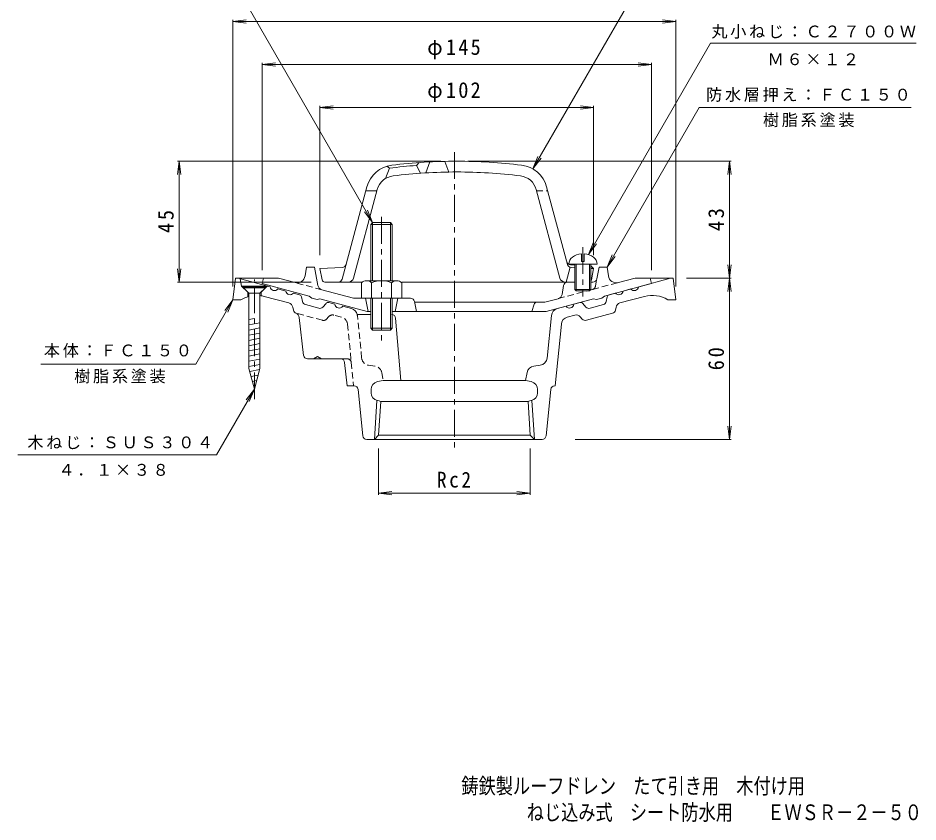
# Model space of a CAD drawing. Units: millimetres, scale not verified. Extents: x -189 to 147, y -231 to 235.
# Drawn here: x -188.7 to 146.5, y -231.1 to 68.2 of the extents above; entities that cross this region are included whole.
import ezdxf
from ezdxf.enums import TextEntityAlignment as Align

# ---------------------------------------------------------------- set-up
doc = ezdxf.new("R2010")
doc.units = ezdxf.units.MM
doc.header["$LTSCALE"] = 2
doc.linetypes.add('CHAIN1', pattern=[8, 5, -1, 1, -1])
doc.linetypes.add('DASHED1', pattern=[1.8, 1.2, -0.6])
for name, color, linetype, lineweight in [('1-0_1-0ﾚｲﾔ', 3, 'Continuous', 18), ('1-1_1-1ﾚｲﾔ', 2, 'Continuous', 18), ('1-2_1-2ﾚｲﾔ', 6, 'Continuous', 18), ('1-3_1-3ﾚｲﾔ', 4, 'Continuous', 18), ('1-E', 7, 'Continuous', 18), ('1-F', 7, 'Continuous', 18)]:
    doc.layers.add(name, color=color, linetype=linetype, lineweight=lineweight)
doc.layers.add('F-5_F-5ﾚｲﾔ', color=6, linetype='Continuous')
doc.styles.add('ＭＳ ゴシック', font='')
doc.styles.get('ＭＳ ゴシック').set_extended_font_data('MS Gothic')

msp = doc.modelspace()

# ---------------------------------------------------------------- linework, layer by layer
at = {"layer": '1-0_1-0ﾚｲﾔ', "linetype": 'CHAIN1'}
msp.add_line((-26.155, 18.304), (-26.155, -92.701), dxfattribs=at)
at = {"layer": '1-0_1-0ﾚｲﾔ'}
for p, q in [((-108.655, -36.723), (-107.655, -28.723)), ((-107.655, -28.723), (-97.3, -28.723)), ((-106.655, -28.723), (-94.799, -31.9)), ((-105.905, -28.924), (-105.405, -31.604)), ((54.345, -28.723), (42.49, -31.9)), ((46.746, -28.723), (55.345, -28.723)), ((56.345, -36.723), (55.345, -28.723)), ((-95.905, -31.604), (-105.405, -31.604)), ((-103.155, -33.854), (-105.405, -31.604)), ((-95.905, -31.604), (-98.155, -33.854)), ((-91.901, -32.677), (-89.004, -33.453)), ((39.592, -32.677), (36.694, -33.453)), ((-108.655, -36.723), (-105.655, -36.723)), ((-103.155, -33.854), (-103.155, -35.578)), ((-98.155, -33.854), (-98.155, -35.206)), ((-87.825, -37.91), (-97.013, -35.448)), ((-83.805, -34.846), (-86.106, -34.23)), ((-83.084, -35.611), (-82.722, -37.384)), ((30.774, -35.611), (30.412, -37.384)), ((31.495, -34.846), (33.796, -34.23)), ((35.515, -37.91), (44.703, -35.448)), ((56.345, -36.723), (53.345, -36.723)), ((-86.145, -40.608), (-86.383, -39.441)), ((-81.64, -38.532), (-76.67, -39.864)), ((-73.959, -38.057), (-75.159, -39.41)), ((-72.952, -37.754), (-70.651, -38.371)), ((-64.502, -40.018), (-67.753, -39.147)), ((12.193, -40.018), (15.444, -39.147)), ((20.642, -37.754), (18.341, -38.371)), ((21.649, -38.057), (22.849, -39.41)), ((29.33, -38.532), (24.36, -39.864)), ((33.835, -40.608), (34.074, -39.441)), ((-82.313, -57.402), (-83.997, -43.316)), ((-57.277, -42.223), (-62.36, -42.223)), ((8.392, -58.396), (9.984, -42.615)), ((15.895, -43.167), (18.693, -42.418)), ((21.497, -43.914), (20.707, -43.022)), ((23.007, -44.367), (32.754, -41.756)), ((-48.042, -43.601), (-46.155, -66.723)), ((13.687, -45.764), (11.37, -68.723)), ((-80.824, -58.723), (-68.52, -58.723)), ((-78.655, -58.723), (-77.155, -57.857)), ((-75.655, -58.723), (-77.155, -57.857)), ((-67.028, -60.073), (-66.155, -68.723)), ((3.437, -61.416), (5.843, -61.063)), ((-54.806, -67.201), (-52.655, -66.723)), ((-52.655, -66.723), (0.345, -66.723)), ((0.931, -63.796), (0.345, -66.723)), ((2.496, -67.201), (0.345, -66.723)), ((-63.529, -68.723), (-66.155, -68.723)), ((-60.291, -87.374), (-62.036, -70.073)), ((-57.155, -71.317), (-57.155, -70.13)), ((4.845, -71.317), (4.845, -70.13)), ((7.981, -87.374), (9.727, -70.073)), ((11.219, -68.723), (11.37, -68.723)), ((-54.806, -74.246), (-54.221, -74.375)), ((1.292, -74.627), (-53.602, -74.627)), ((1.292, -74.627), (2.075, -87.146)), ((2.496, -74.246), (1.911, -74.375)), ((-58.799, -88.723), (6.489, -88.723))]:
    msp.add_line(p, q, dxfattribs=at)
at = {"layer": '1-0_1-0ﾚｲﾔ', "linetype": 'DASHED1'}
for p, q in [((-75.317, -44.367), (-85.063, -41.756)), ((-73.807, -43.914), (-73.016, -43.022)), ((-68.205, -43.167), (-71.002, -42.418)), ((-60.702, -58.396), (-62.294, -42.615)), ((-65.997, -45.764), (-63.68, -68.723)), ((-66.045, -58.723), (-68.52, -58.723)), ((-55.746, -61.416), (-58.153, -61.063)), ((-53.24, -63.796), (-52.655, -66.723))]:
    msp.add_line(p, q, dxfattribs=at)
at = {"layer": '1-0_1-0ﾚｲﾔ'}
for points in [[(-55.053, -74.179), (-55.962, -88.723), (-54.384, -87.146)], [(-53.602, -74.627), (-54.384, -87.146), (2.075, -87.146)], [(2.743, -74.179), (3.652, -88.723), (2.075, -87.146)]]:
    msp.add_lwpolyline(points, dxfattribs=at)
for centre, radius, start, end in [((-93.189, -31.685), 1.625, 187.62059, 322.3797), ((-87.393, -33.238), 1.625, 187.62059, 322.37891), ((35.083, -33.238), 1.625, 217.62109, 352.37959), ((40.879, -31.685), 1.625, 217.6203, 352.37941), ((-99.86, -46.073), 11, 104.98843, 121.79021), ((-99.86, -46.073), 11, 74.99997, 83.44821), ((-84.064, -35.812), 1, 11.56642, 75.00078), ((31.754, -35.812), 1, 104.99922, 168.43358), ((47.55, -46.073), 11, 58.20979, 105.00003), ((-88.343, -39.842), 2, 11.56496, 74.99948), ((-81.252, -37.083), 1.5, 191.5649, 254.99991), ((-76.281, -38.415), 1.5, 254.99991, 318.43558), ((-73.211, -38.72), 1, 75.00023, 138.43498), ((-69.04, -38.155), 1.625, 187.62059, 322.37891), ((-65.279, -42.916), 3, 13.34698, 74.99991), ((12.969, -42.916), 3, 105.00009, 174.23933), ((16.731, -38.155), 1.625, 217.62109, 352.37941), ((20.901, -38.72), 1, 41.56502, 104.99977), ((23.972, -38.415), 1.5, 221.56442, 285.00009), ((28.942, -37.083), 1.5, 285.00009, 348.4351), ((36.033, -39.842), 2, 105.00052, 168.43504), ((-84.675, -40.307), 1.5, 191.5649, 254.99991), ((-85.983, -43.553), 2, 6.81905, 68.05247), ((-49.537, -43.724), 1.5, 4.66663, 90), ((16.672, -46.065), 3, 105.00009, 174.23933), ((19.21, -44.349), 2, 41.56644, 104.9995), ((32.365, -40.307), 1.5, 285.00009, 348.4351), ((22.619, -42.918), 1.5, 221.56549, 284.99872), ((-80.824, -57.223), 1.5, 186.81921, 270), ((-68.52, -60.223), 1.5, 5.76067, 90), ((5.407, -58.095), 3, 278.35155, 354.23933), ((3.872, -64.385), 3, 98.35091, 168.68979), ((-63.529, -70.223), 1.5, 5.76138, 90), ((-54.155, -70.13), 3, 102.52881, 180), ((1.845, -70.13), 3, 0, 77.47119), ((11.219, -70.223), 1.5, 90, 174.23862), ((-54.155, -71.317), 3, 180, 257.47119), ((1.845, -71.317), 3, 282.52881, 0), ((-54.655, -76.328), 2, 58.23012, 77.47154), ((2.345, -76.328), 2, 102.52846, 121.76988), ((-58.799, -87.223), 1.5, 185.76138, 270), ((6.489, -87.223), 1.5, 270, 354.23862)]:
    msp.add_arc(centre, radius, start, end, dxfattribs=at)
at = {"layer": '1-0_1-0ﾚｲﾔ', "linetype": 'DASHED1'}
for centre, radius, start, end in [((-71.52, -44.349), 2, 75.0005, 138.43356), ((-68.981, -46.065), 3, 5.76067, 74.99991), ((-65.279, -42.916), 3, 5.76067, 13.34698), ((-74.929, -42.918), 1.5, 255.00128, 318.43451), ((-66.045, -60.223), 1.5, 5.76138, 90), ((-57.717, -58.095), 3, 185.76067, 261.64845), ((-56.182, -64.385), 3, 11.31021, 81.64909)]:
    msp.add_arc(centre, radius, start, end, dxfattribs=at)
at = {"layer": '1-1_1-1ﾚｲﾔ', "color": 4, "linetype": 'CHAIN1'}
msp.add_line((-53.277, -5.848), (-53.277, -52.214), dxfattribs=at)
at = {"layer": '1-1_1-1ﾚｲﾔ', "color": 4}
for p, q in [((-57.277, -29.632), (-57.277, -8.665)), ((-56.601, -29.632), (-56.601, -7.988)), ((-49.954, -29.632), (-49.954, -7.988)), ((-49.277, -29.632), (-49.277, -8.665)), ((-58.901, -29.632), (-47.653, -29.632)), ((-60.777, -30.354), (-60.777, -36.132)), ((-57.024, -30.354), (-57.024, -36.132)), ((-49.53, -30.354), (-49.53, -36.132)), ((-45.777, -30.354), (-45.777, -36.132)), ((-60.777, -36.132), (-45.777, -36.132)), ((-57.277, -36.132), (-57.277, -47.312)), ((-56.601, -36.132), (-56.601, -47.988)), ((-49.954, -36.132), (-49.954, -47.988)), ((-49.277, -36.132), (-49.277, -47.312))]:
    msp.add_line(p, q, dxfattribs=at)
at = {"layer": '1-1_1-1ﾚｲﾔ', "linetype": 'CHAIN1'}
msp.add_line((21.723, -17.116), (21.723, -35.455), dxfattribs=at)
at = {"layer": '1-1_1-1ﾚｲﾔ'}
for p, q in [((-81.77, -27.851), (-81.277, -24.632)), ((-78.277, -24.632), (-81.277, -24.632)), ((-77.009, -31.398), (-78.277, -24.632)), ((26.922, -28.908), (27.723, -24.632)), ((27.723, -24.632), (30.723, -24.632)), ((31.216, -27.851), (30.723, -24.632)), ((-97.777, -30.632), (-97.277, -28.632)), ((-91.718, -28.632), (-97.277, -28.632)), ((-85.512, -30.295), (-91.718, -28.632)), ((25.447, -30.132), (24.723, -30.132)), ((34.958, -30.295), (41.164, -28.632)), ((41.164, -28.632), (46.723, -28.632)), ((47.223, -30.632), (46.723, -28.632)), ((-75.561, -32.961), (-63.728, -36.132)), ((14.51, -31.379), (13.939, -34.721)), ((-77.277, -36.642), (-76.277, -36.393)), ((-58.59, -41.132), (-76.277, -36.393)), ((-42.507, -36.132), (-63.728, -36.132)), ((-59.277, -36.132), (-58.277, -41.132)), ((-47.277, -36.132), (-48.277, -41.132)), ((12.485, -36.316), (7.575, -37.632)), ((8.036, -41.132), (25.723, -36.393)), ((26.723, -36.642), (25.723, -36.393)), ((-41.036, -37.338), (-40.277, -41.132)), ((7.575, -37.632), (-40.977, -37.632)), ((3.516, -38.357), (2.723, -41.132)), ((-57.277, -41.132), (-58.59, -41.132)), ((8.036, -41.132), (-49.277, -41.132))]:
    msp.add_line(p, q, dxfattribs=at)
at = {"layer": '1-1_1-1ﾚｲﾔ', "linetype": 'DASHED1'}
for p, q in [((26.397, -31.707), (26.922, -28.908)), ((-75.561, -32.961), (-85.512, -30.295)), ((25.311, -32.88), (12.485, -36.316)), ((25.311, -32.88), (34.958, -30.295))]:
    msp.add_line(p, q, dxfattribs=at)
at = {"layer": '1-1_1-1ﾚｲﾔ', "color": 4}
for points in [[(-49.277, -8.665), (-57.277, -8.665), (-56.601, -7.988), (-49.954, -7.988)], [(-49.277, -47.312), (-57.277, -47.312), (-56.601, -47.988), (-49.954, -47.988)]]:
    msp.add_lwpolyline(points, close=True, dxfattribs=at)
at = {"layer": '1-1_1-1ﾚｲﾔ'}
for points in [[(-77.277, -36.642), (-79.277, -36.106), (-80.277, -35.321), (-97.777, -30.632)], [(26.723, -36.642), (28.723, -36.106), (29.723, -35.321), (47.223, -30.632)]]:
    msp.add_lwpolyline(points, dxfattribs=at)
for centre, radius, start, end in [((-84.736, -27.397), 3, 254.99973, 351.29286), ((15.988, -31.632), 1.5, 90, 170.30333), ((25.447, -28.632), 1.5, 270, 349.38435), ((34.181, -27.397), 3, 188.70714, 285.00027), ((-75.043, -31.029), 2, 190.61488, 254.99998), ((-42.507, -37.632), 1.5, 11.31021, 90), ((11.967, -34.385), 2, 285.00002, 350.3044), ((4.477, -38.632), 1, 90, 164.05402)]:
    msp.add_arc(centre, radius, start, end, dxfattribs=at)
at = {"layer": '1-1_1-1ﾚｲﾔ', "color": 4}
for centre, radius, start, end in [((-58.901, -32.432), 2.8, 47.92557, 132.07463), ((-53.277, -39.721), 10.089, 68.19786, 111.80214), ((-47.653, -32.432), 2.8, 47.92572, 132.07428)]:
    msp.add_arc(centre, radius, start, end, dxfattribs=at)
at = {"layer": '1-1_1-1ﾚｲﾔ', "linetype": 'DASHED1'}
msp.add_arc((24.923, -31.431), 1.5, 285.00009, 349.38461, dxfattribs=at)
at = {"layer": '1-2_1-2ﾚｲﾔ'}
for p, q in [((-36.777, 10.53), (-35.277, 14.618)), ((-29.777, 14.818), (-28.277, 10.845)), ((-67.953, -29.02), (-58.749, 5.329)), ((-63.713, -28.649), (-54.885, 4.294)), ((-54.999, 3.868), (-59.141, 3.868)), ((13.158, -28.649), (4.331, 4.294)), ((15.941, -23.579), (8.195, 5.329)), ((21.223, -19.56), (21.223, -22.442)), ((22.223, -19.56), (22.223, -22.442)), ((16.473, -23.442), (26.973, -23.442)), ((18.723, -23.442), (18.723, -32.942)), ((19.223, -23.442), (19.223, -33.442)), ((21.223, -22.442), (22.223, -22.442)), ((24.223, -23.442), (24.223, -33.442)), ((24.723, -23.442), (24.723, -32.942)), ((-67.865, -24.689), (-76.277, -25.132)), ((-75.438, -29.328), (-76.277, -25.132)), ((15.473, -30.132), (16.973, -24.632)), ((17.039, -23.673), (18.723, -23.762)), ((17.311, -24.689), (18.723, -24.763)), ((24.723, -24.078), (25.723, -25.132)), ((24.723, -25.079), (25.723, -25.132)), ((24.884, -29.328), (25.723, -25.132)), ((-60.497, -30.132), (-74.457, -30.132)), ((-45.777, -30.132), (18.723, -30.132)), ((18.723, -32.942), (24.723, -32.942)), ((18.723, -32.942), (19.223, -33.442)), ((19.223, -33.442), (24.223, -33.442)), ((24.723, -32.942), (24.223, -33.442))]:
    msp.add_line(p, q, dxfattribs=at)
at = {"layer": '1-2_1-2ﾚｲﾔ', "linetype": 'DASHED1'}
msp.add_line((4.445, 3.868), (8.586, 3.868), dxfattribs=at)
at = {"layer": '1-2_1-2ﾚｲﾔ'}
for points in [[(-39.277, 14.378), (-40.277, 13.302), (-38.777, 10.403)], [(-51.277, 13.021), (-50.277, 12.292), (-51.777, 8.453)]]:
    msp.add_lwpolyline(points, dxfattribs=at)
for centre, radius, start, end in [((-25.277, -185.132), 200, 90, 96.94302), ((-25.277, -185.132), 200, 83.05698, 90), ((-48.124, 2.482), 11, 96.94295, 165), ((-25.277, -185.132), 199, 94.32288, 97.21703), ((-25.277, -185.132), 196, 90, 96.94304), ((-25.277, -185.132), 196, 83.05696, 90), ((-2.43, 2.482), 11, 15, 83.05705), ((-48.124, 2.482), 7, 96.94316, 165.00005), ((-2.43, 2.482), 7, 14.99995, 83.05684), ((17.118, -22.175), 1.5, 195.00046, 266.98737), ((-67.944, -23.191), 1.5, 273.01263, 344.99954), ((17.39, -23.191), 1.5, 195.00046, 266.98737), ((-74.457, -29.132), 1, 191.30994, 270), ((-69.402, -28.632), 1.5, 270, 345.00003), ((-65.644, -28.132), 2, 270, 344.99991), ((15.09, -28.132), 2, 195.00009, 270), ((23.903, -29.132), 1, 325.06651, 348.69006)]:
    msp.add_arc(centre, radius, start, end, dxfattribs=at)
for start_param, end_param in [(1.6661844, 3.1415927), (6.2831853, 7.7585936)]:
    msp.add_ellipse((21.723, -23.442), major_axis=(5.25, 0), ratio=0.7428, start_param=start_param, end_param=end_param, dxfattribs=at)
at = {"layer": '1-3_1-3ﾚｲﾔ', "linetype": 'CHAIN1'}
msp.add_line((-100.655, -73.732), (-100.655, -29.175), dxfattribs=at)
at = {"layer": '1-3_1-3ﾚｲﾔ'}
for p, q in [((-104.755, -31.954), (-104.755, -32.254)), ((-104.755, -31.954), (-96.555, -31.954)), ((-102.705, -34.304), (-104.755, -32.254)), ((-98.605, -34.304), (-96.555, -32.254)), ((-102.705, -34.304), (-98.605, -34.304)), ((-102.705, -34.304), (-102.705, -62.303)), ((-98.605, -34.304), (-98.605, -62.303)), ((-100.655, -43.713), (-102.705, -44.122)), ((-98.605, -45.243), (-102.705, -46.061)), ((-98.605, -47.182), (-102.705, -47.999)), ((-98.605, -49.121), (-102.705, -49.938)), ((-98.605, -51.059), (-102.705, -51.877)), ((-98.605, -52.998), (-102.705, -53.816)), ((-98.605, -54.937), (-102.705, -55.755)), ((-98.605, -56.876), (-102.705, -57.694)), ((-98.605, -58.815), (-102.705, -59.633)), ((-98.605, -60.754), (-102.705, -61.572)), ((-100.655, -69.954), (-102.705, -62.303)), ((-98.715, -62.715), (-102.398, -63.449)), ((-100.655, -69.954), (-98.605, -62.303)), ((-99.264, -64.763), (-101.905, -65.29)), ((-99.813, -66.811), (-101.411, -67.13))]:
    msp.add_line(p, q, dxfattribs=at)
msp.add_lwpolyline([(-96.555, -31.954), (-96.555, -32.254), (-104.755, -32.254)], dxfattribs=at)
at = {"layer": '1-E'}
for p, q in [((-56.601, -7.988), (-109.055, 82.866)), ((3.07, 12.008), (43.979, 82.866)), ((23.792, -19.858), (69.244, 58.866)), ((69.244, 58.866), (145.816, 58.866)), ((3.07, 12.008), (4.983, 16.628)), ((3.07, 12.008), (6.113, 15.975)), ((-56.601, -7.988), (-59.644, -4.022)), ((-56.601, -7.988), (-58.514, -3.369)), ((23.792, -19.858), (25.706, -15.239)), ((23.792, -19.858), (26.836, -15.891)), ((30.723, -24.632), (32.636, -20.013)), ((30.723, -24.632), (33.767, -20.665)), ((-108.655, -36.723), (-122.511, -60.723)), ((-108.655, -36.723), (-111.699, -40.69)), ((-108.655, -36.723), (-110.568, -41.343)), ((-180.235, -60.723), (-122.511, -60.723)), ((-100.655, -69.954), (-114.812, -94.476)), ((-100.655, -69.954), (-103.699, -73.921)), ((-100.655, -69.954), (-102.568, -74.573)), ((-188.711, -94.476), (-114.812, -94.476))]:
    msp.add_line(p, q, dxfattribs=at)
msp.add_lwpolyline([(30.723, -24.632), (65.074, 34.866), (144.05, 34.866)], dxfattribs=at)
at = {"layer": '1-F'}
for p, q in [((-108.655, 66.866), (-103.698, 67.519)), ((-108.655, -31.723), (-108.655, 67.466)), ((56.345, 66.866), (51.388, 67.519)), ((56.345, -31.723), (56.345, 67.466)), ((-108.655, 66.866), (56.345, 66.866)), ((-108.655, 66.866), (-103.698, 66.214)), ((56.345, 66.866), (51.388, 66.214)), ((-97.777, 50.866), (-92.82, 51.519)), ((-97.777, -25.632), (-97.777, 51.466)), ((-97.777, 50.866), (47.223, 50.866)), ((-97.777, 50.866), (-92.82, 50.214)), ((47.223, 50.866), (42.266, 51.519)), ((47.223, 50.866), (42.266, 50.214)), ((47.223, -25.632), (47.223, 51.466)), ((-76.277, 34.866), (-71.32, 35.519)), ((-76.277, -20.132), (-76.277, 35.466)), ((-76.277, 34.866), (25.723, 34.866)), ((-76.277, 34.866), (-71.32, 34.214)), ((25.723, 34.866), (20.766, 35.519)), ((25.723, 34.866), (20.766, 34.214)), ((25.723, -20.132), (25.723, 35.466)), ((-128.655, 14.866), (-129.307, 9.909)), ((-31.154, 14.866), (-129.255, 14.866)), ((-128.655, -30.132), (-128.655, 14.866)), ((-128.655, 14.866), (-128.002, 9.909)), ((-21.155, 14.866), (76.945, 14.866)), ((76.345, 14.866), (75.693, 9.909)), ((76.345, -28.723), (76.345, 14.866)), ((76.345, 14.866), (76.998, 9.909)), ((-128.655, -30.132), (-129.307, -25.175)), ((-128.655, -30.132), (-128.002, -25.175)), ((76.345, -28.723), (75.693, -23.766)), ((76.345, -28.723), (76.998, -23.766)), ((-79.457, -30.132), (-129.255, -30.132)), ((60.345, -28.723), (76.945, -28.723)), ((76.345, -28.723), (75.693, -33.681)), ((76.345, -88.723), (76.345, -28.723)), ((76.345, -28.723), (76.998, -33.681)), ((76.345, -88.723), (75.693, -83.766)), ((76.345, -88.723), (76.998, -83.766)), ((18.845, -88.723), (76.945, -88.723)), ((-54.384, -92.146), (-54.384, -109.323)), ((2.075, -92.146), (2.075, -109.323)), ((-54.384, -108.723), (-49.427, -108.071)), ((-54.384, -108.723), (2.075, -108.723)), ((-54.384, -108.723), (-49.427, -109.376)), ((2.075, -108.723), (-2.883, -108.071)), ((2.075, -108.723), (-2.883, -109.376))]:
    msp.add_line(p, q, dxfattribs=at)

# ---------------------------------------------------------------- texts
at = {"layer": '1-E', "char_height": 4.399, "attachment_point": 7, "style": 'ＭＳ ゴシック'}
for s, insert in [('\\T1.17;丸小ねじ：Ｃ２７００Ｗ', (69.583, 60.481)), ('\\T1.17;Ｍ６×１２', (90.53, 50.562)), ('\\T1.17;防水層押え：ＦＣ１５０', (67.62, 36.966)), ('\\T1.17;樹脂系塗装', (88.795, 27.527)), ('\\T1.17;本体：ＦＣ１５０', (-179.059, -58.265)), ('\\T1.17;樹脂系塗装', (-167.778, -67.854)), ('\\T1.17;木ねじ：ＳＵＳ３０４', (-185.205, -92.497)), ('\\T1.17;４．１×３８', (-173.635, -102.315))]:
    msp.add_mtext(s, dxfattribs=dict(at, insert=insert))
at = {"layer": '1-F', "color": 2, "char_height": 5.865, "attachment_point": 7, "style": 'ＭＳ ゴシック'}
for s, insert in [('\\T1.21;\\W0.95;φ145', (-36.277, 52.866)), ('\\T1.21;\\W0.95;φ102', (-36.277, 36.866)), ('\\T1.27;\\W0.9;Rc2', (-32.655, -106.723))]:
    msp.add_mtext(s, dxfattribs=dict(at, insert=insert))
at = {"layer": '1-F', "color": 2, "char_height": 5.865, "attachment_point": 7, "rotation": 90, "style": 'ＭＳ ゴシック'}
for s, insert in [('\\T1.27;\\W0.95;43', (74.345, -11.179)), ('\\T1.27;\\W0.95;45', (-130.655, -11.883)), ('\\T1.27;\\W0.95;60', (74.345, -62.973))]:
    msp.add_mtext(s, dxfattribs=dict(at, insert=insert))
at = {"layer": 'F-5_F-5ﾚｲﾔ', "style": 'ＭＳ ゴシック', "width": 0.8}
for s, p in [('鋳鉄製ルーフドレン\u3000たて引き用\u3000木付け用', (-23.549, -222.418)), ('ねじ込み式\u3000シート防水用\u3000\u3000ＥＷＳＲ－２－５０', (0.808, -232.229))]:
    msp.add_text(s, height=5.865, dxfattribs=at).set_placement(p, align=Align.BOTTOM_LEFT)

doc.saveas('drawing.dxf')
